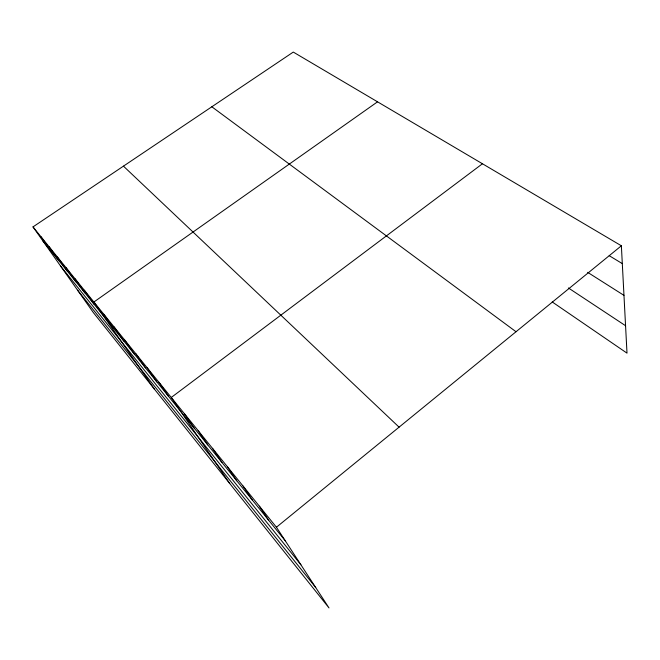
<?xml version="1.0" encoding="UTF-8"?>
<svg xmlns="http://www.w3.org/2000/svg" width="660" height="660" viewBox="0 0 660 660"><rect width="100%" height="100%" fill="white"/><g stroke="black" fill="none" stroke-linecap="round" stroke-linejoin="round"><path stroke-width="0.99" d="M276.433 527.224L621.373 245.784L293.287 52.074L33 226.9L93.365 312.601L329.002 607.926L276.433 527.224L33 226.9M482.46 163.762L171.262 397.468L229.754 483.532M377.536 101.822L93.885 302.016L154.283 388.946M609.213 255.684L622.314 263.62M587.68 272.357L623.972 295.366M568.392 287.958L625.564 325.726M552.214 301.942L627 353.141L621.373 245.784M211.835 106.788L516.029 331.741M123.453 166.147L399.085 427.16M42.784 240.785L285.277 540.796M60.431 265.848L300.902 564.787M77.608 290.218L315.719 587.532M49.03 246.675L58.864 260.675M40.895 236.635L50.696 250.585M66.099 267.737L75.966 281.837M57.428 257.037L67.279 271.095M75.058 278.784L84.934 292.933M84.315 290.21L94.198 304.392M103.793 314.234L113.668 328.482M114.048 326.882L123.907 341.154M135.679 353.57L145.497 367.859M124.666 339.991L134.508 354.272M147.097 367.661L156.874 381.942M158.953 382.28L168.688 396.553M184.453 413.746L194.065 427.952M198.19 430.699L207.718 444.848M212.512 448.363L221.941 462.445M227.461 466.802L236.767 480.785M243.061 486.049L252.236 499.925M259.372 506.17L268.389 519.907"/></g></svg>
